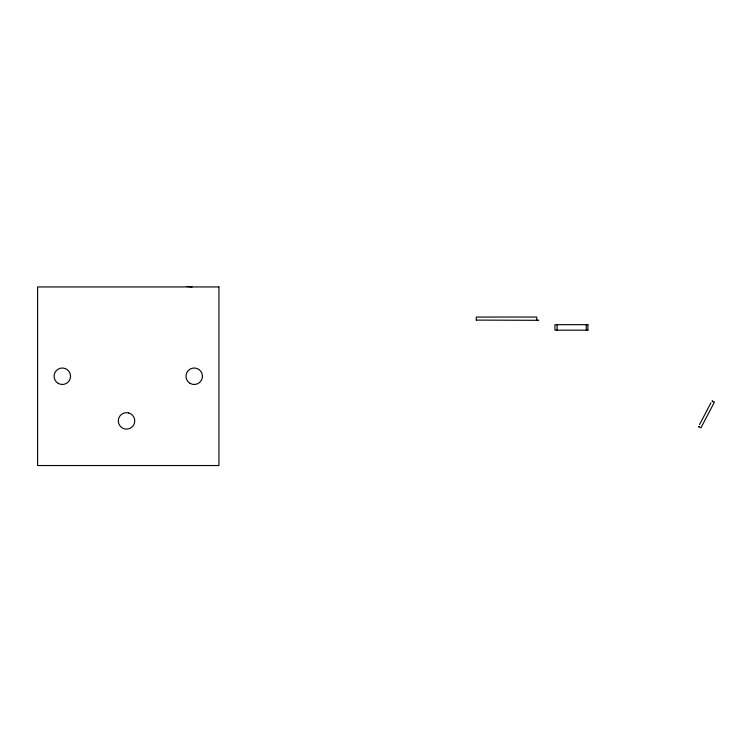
<?xml version="1.0" encoding="UTF-8"?>
<svg xmlns="http://www.w3.org/2000/svg" width="752" height="752" viewBox="0 0 752 752"><rect width="100%" height="100%" fill="white"/><g stroke="black" fill="none" stroke-linecap="round" stroke-linejoin="round"><path stroke-width="1.13" d="M476.279 320.192L476.279 317.053L536.731 317.053L536.731 320.314L538.648 320.314L476.279 320.098M713.122 401.878L712.003 400.863L714.4 402.151L700.92 427.85L698.495 426.619L699.05 426.563M699.548 424.579L710.922 402.884M587.904 324.676L554.957 324.676L554.948 330.175L587.904 330.175M186.872 286.465L192.042 286.944M587.914 324.676L587.914 330.175M586.278 324.676L586.278 330.175M557.129 324.676L557.129 330.175M218.935 286.944L37.6 286.944L37.6 465.535L218.935 465.535L218.935 286.944M128.658 412.933L126.524 412.651A8.244 8.244 0 0 0 124.39 428.856L126.524 429.138A8.244 8.244 0 0 0 128.658 412.933M58.205 383.379A8.244 8.244 0 0 0 70.566 376.244A8.244 8.244 0 0 0 58.205 369.11A8.244 8.244 0 0 0 58.205 383.379M190.087 383.379A8.244 8.244 0 0 0 202.448 376.244A8.244 8.244 0 0 0 190.087 369.11A8.244 8.244 0 0 0 190.087 383.379"/></g></svg>
